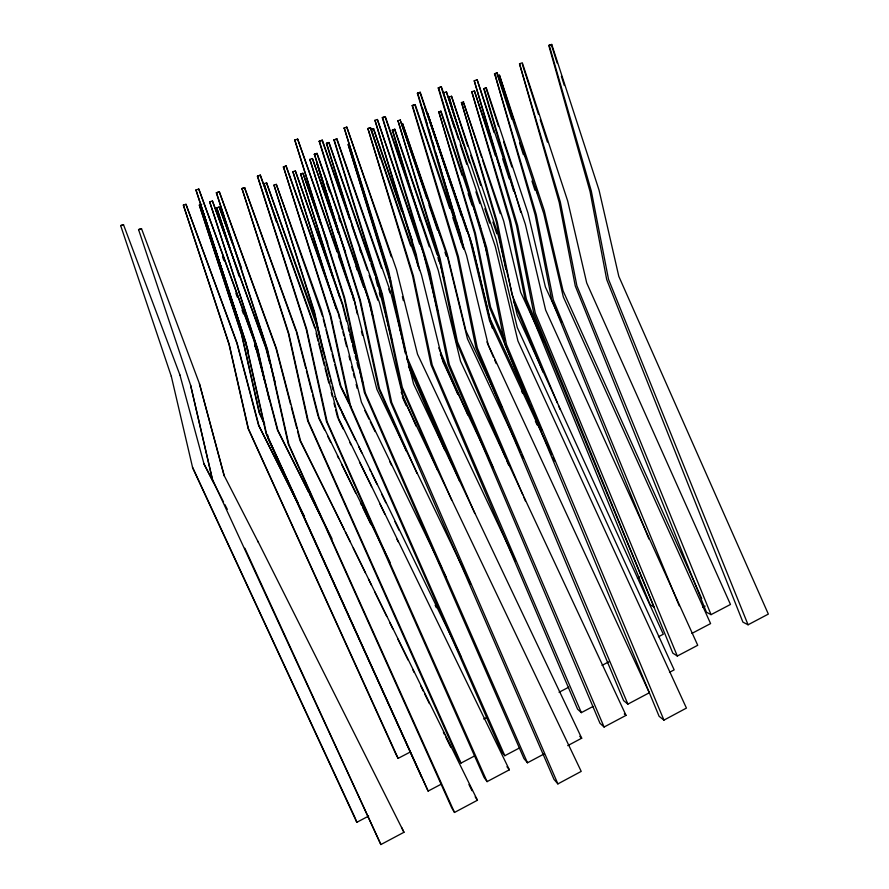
<?xml version="1.0" encoding="UTF-8"?>
<svg xmlns="http://www.w3.org/2000/svg" width="889" height="889" viewBox="0 0 889 889"><rect width="100%" height="100%" fill="white"/><g stroke="black" fill="none" stroke-linecap="round" stroke-linejoin="round"><path stroke-width="1.33" d="M410.296 752.016L398.128 758.35L396.094 754.639L248.098 428.442L229.018 344.354L183.367 205.103L185.968 204.281L237.119 343.243L258.955 425.72L304.527 516.531M185.968 204.281L236.885 343.176L258.555 425.298L295.881 499.574M428.131 791.088L266.044 433.365L245.442 341.832L195.936 189.902L245.708 341.898L266.522 433.854L428.131 791.088L441.055 784.265M195.902 190.035L198.769 189.013L253.987 340.554L277.401 429.932L308.583 491.984M201.759 204.292L199.314 205.148L241.508 334.375L259.132 412.585L264.255 423.731M264.5 380.314L257.554 349.31L209.671 201.792L257.854 349.399L269.156 399.494M269.689 362.756L265.855 348.055L212.415 200.936L209.615 201.925M216.371 192.835L219.361 191.78L276.368 348.31L300.582 440.966L477.449 800.233L454.512 812.446L451.69 807.779L288.258 443.989L267.178 349.555L216.371 192.835L219.361 191.78M230.395 250.009L216.738 207.948L219.261 207.059L241.541 268.156M475.182 755.628L461.013 763.084L458.346 759.184L307.672 420.786L288.369 333.397L241.964 188.512L244.653 187.668L296.893 332.219L319.107 417.93L390.027 562.337M241.875 188.646L244.653 187.668M257.432 176.211L260.366 175.177L315.251 327.919L338.531 418.363L509.364 769.807L487.094 781.631L484.038 777.364L326.419 421.364L306.227 329.163L257.432 176.211L260.366 175.177M527.477 762.784L523.977 758.595L364.379 392.527L344.01 297.682L294.759 139.951L344.61 297.604L365.301 392.849L527.477 762.784L544.201 753.905M470.726 584.34L376.903 389.36L353.333 296.337L297.637 139.062L337.053 251.887M267.278 194.235L264.044 183.612L276.246 221.672M461.235 657.193L336.231 399.839L315.439 318.995L266.556 182.823L316.362 324.374M519.209 748.105L504.808 755.717L501.696 751.805L349.61 405.14L330.219 315.562L283.447 166.876L286.18 166.021L339.02 314.317L361.412 402.184L442.444 569.482M283.313 167.043L286.18 166.021M317.662 328.208L314.139 312.039L273.968 185.079L314.55 312.017L323.474 352.577M351.355 407.384L340.943 386.248L321.64 310.983L276.301 184.345L322.574 316.362M319.173 141.318L322.329 140.195L379.503 302.793L403.628 398.894L581.217 771.396L557.892 783.909L553.98 779.375L390.615 402.128L369.813 304.16L319.173 141.318L322.329 140.195M329.197 287.525L292.881 171.666L336.075 308.605M363.179 384.304L342.954 304.805L295.348 170.899L342.432 304.849M406.317 451.123L378.503 388.226L359.745 300.238L314.406 154.23L317.073 153.397L368.424 299.004L372.769 316.262M348.032 282.169L309.839 159.342L354.378 300.582L357.267 313.95M349.721 218.516L326.43 143.44L329.019 142.518L375.614 275.301L392.371 342.087M314.25 154.397L317.073 153.397M345.61 252.476L312.417 158.542L338.298 233.007M326.43 143.44L329.019 142.518M405.228 353.133L387.971 270.956L344.176 127.86L388.649 270.812L407.084 357.322L474.826 513.486M332.719 276.612L300.638 173.944L339.798 297.593M437.499 469.992L401.217 387.026L381.614 294.159L333.931 139.995L336.942 138.917L390.816 292.837L413.574 383.915L581.706 738.203L567.727 745.638M515.331 560.77L417.53 354.222L396.494 269.7L346.777 127.06L391.282 256.765M327.808 243.353L302.927 173.233L320.618 223.972M333.931 139.995L336.942 138.917M417.963 266.433L415.463 254.298L374.958 120.248L416.163 254.121L419.575 270.345M423.475 253.098L377.369 119.493L419.619 244.108M593.074 706.444L581.35 712.634L577.583 709.155L431.054 364.79L412.618 275.99L367.89 128.527L370.557 127.705L421.442 274.701L442.922 361.756L493.117 467.692M367.668 128.727L370.557 127.705M382.303 117.681L385.337 116.603L438.255 270.323L460.546 361.267L626.034 715.367L604.098 727.035L599.975 723.268L448.1 364.423L428.998 271.678L382.303 117.681L384.159 117.104M373.624 128.672L371.202 129.527L373.624 128.672L412.274 240.408M461.458 242.664L417.397 93.312L420.241 92.289L469.048 235.918L489.606 320.985L551.669 454.701M417.397 93.312L420.241 92.289M412.185 105.658L415.174 104.591L466.569 255.421L488.194 344.676L649.326 692.764L627.89 704.132L623.622 700.654L475.926 347.81L457.446 256.777L412.185 105.658L415.174 104.591M505.885 458.568L456.29 341.665L439.266 258.532L397.972 120.648L440.055 258.355L457.457 341.754L522.765 494.717M438.233 87.933L441.411 86.789L495.317 246.553L517.931 340.954L686.43 708.089L663.95 720.123L659.105 716.301L504.885 344.276L485.616 248.009L438.233 87.933L441.411 86.789M400.217 120.071L447.556 257.299L467.447 338.787L520.532 452.057M411.107 192.302L392.305 130.15L394.805 129.272L438.344 255.954L443.933 278.802M392.305 130.15L394.805 129.272M424.875 107.18L472.615 246.675L492.295 328.152M669.506 672.317L674.162 669.861L517.287 327.541L496.306 239.908L446.4 91.845L469.603 162.843M454.635 117.059L449.067 96.99L462.958 143.296M658.416 636.78L663.305 634.224L517.209 314.95L497.751 233.551L451.512 96.234L467.714 146.163M474.237 80.755L517.609 225.473L535.278 313.117L677.318 656.038L697.732 645.281L545.635 310.05L525.377 224.395L477.126 79.721L474.237 80.755L516.553 225.75L533.744 313.15L672.795 653.115L677.318 656.038M477.126 79.721L494.073 132.583M529.088 401.906L489.428 307.127L474.659 233.596L438.833 111.903L441 111.236L480.693 228.551M438.588 112.081L441 111.236M648.948 539.045L551.725 299.949L535.167 214.927L494.695 73.698L497.184 72.931L543.779 213.593L563.315 296.915L710.589 623.589L691.931 633.39M494.362 73.943L497.184 72.931M471.815 91.811L510.53 220.761L526.344 299.037L654.026 606.998L650.148 604.753L525.01 299.104L509.608 221.017L471.815 91.811L474.393 90.889L500.763 169.821M474.393 90.889L495.306 155.586M505.785 269.356L496.462 222.394L461.524 102.502L497.284 222.15L512.042 294.759L557.447 403.073M701.721 598.541L563.081 290.836L544.268 210.582L499.451 75.198L514.52 122.771M463.391 102.024L503.741 221.261L520.654 292.248L543.546 341.587M513.653 191.335L483.794 88.733L486.294 87.844L527.888 212.804L545.402 287.003L561.637 322.251M519.52 63.797L560.326 202.025L576.883 285.814L711.044 614.643L730.469 604.464L586.707 282.924L567.693 201.025L522.31 62.797L519.52 63.797L559.192 202.359L575.261 285.947L706.444 612.199L711.044 614.643M483.794 88.733L486.294 87.844M548.791 45.517L551.747 44.45L599.053 190.146L618.811 276.357L768.34 614.088L748.071 624.789L742.915 622.133L606.698 279.546L590.063 191.568L548.791 45.517L551.747 44.45M190.546 385.126L212.238 478.871L380.881 844.55L403.962 832.282L401.65 827.459M171.31 376.314L192.657 467.825L356.811 822.303L368.635 816.069M702.732 607.387L705.121 606.131M602.031 665.372L608.998 661.727M559.059 692.264L568.749 687.197M483.727 719.001L487.261 717.156M637.413 578.239L639.869 576.983M216.738 207.948L219.261 207.059L232.407 243.519M171.355 376.48L120.66 225.595L123.504 224.706L179.989 375.158M292.759 171.81L295.348 170.899M123.549 224.806L120.66 225.595M263.933 183.745L266.556 182.823M300.504 174.077L302.927 173.233M273.868 185.201L276.301 184.345M212.493 479.571L190.646 385.337L138.562 229.573L141.507 228.64L199.547 383.959L224.306 475.959M138.584 229.673L141.507 228.64M309.683 159.509L312.417 158.542M343.987 128.049L346.777 127.06M448.778 97.212L451.512 96.234M374.747 120.437L377.369 119.493M397.739 120.837L400.45 119.882M461.269 102.68L463.647 101.835M497.051 75.932L499.451 75.198M446.4 91.845L443.455 92.9L454.101 127.105M294.603 140.151L297.637 139.062M624.3 713.911L626.034 715.367M579.739 736.27L581.706 738.203M506.941 766.696L509.364 769.807M475.182 796.822L477.449 800.233M421.53 777.053L267.911 438.033L267.311 435.332M203.925 463.725L213.438 482.171M223.539 502.029L204.126 464.336L179.922 374.991M224.795 504.463L227.306 509.33M258.388 542.368L224.006 475.271L199.414 383.748M257.843 541.179L403.962 832.282M299.937 440.433L332.575 505.708M318.44 417.53L324.552 429.865M327.608 436.043L330.664 442.211M337.398 455.779L338.62 458.246M341.676 464.414L355.656 492.917M337.364 403.25L340.42 409.451M341.643 411.929L355.678 440.466M358.734 446.667L361.779 452.868M338.342 419.163L343.187 428.976M349.833 442.478L351.044 444.933M359.512 462.102L369.802 482.96M332.097 538.967L277.924 430.409L254.287 340.609L198.769 189.013M309.828 494.462L323.252 521.787M340.887 387.248L348.766 403.328M364.801 410.518L369.046 419.197M370.257 421.686L375.102 431.61M389.649 461.369L391.471 465.091M333.197 506.93L344.154 529.344M345.365 531.833L350.244 541.79M353.277 548.013L365.457 572.905M368.502 579.128L371.546 585.351M374.591 591.574L386.759 616.466M389.804 622.689L392.849 628.912M397.727 638.869L408.073 660.027M412.941 669.984L414.163 672.473M420.853 686.164L423.286 691.142M424.509 693.631L429.376 703.588M443.378 732.214L444.6 734.703M445.811 737.192L450.69 747.149M468.948 784.487L471.992 790.71M360.49 502.874L361.701 505.363M362.901 507.852L370.746 524.043M369.635 469.081L370.835 471.57M372.035 474.07L376.847 484.061M381.659 494.062L385.87 502.807M394.883 521.543L399.094 530.277M435.166 605.231L436.366 607.72M370.402 484.216L371.613 486.716M380.048 504.23L384.881 514.231M396.939 539.256L398.15 541.757M443.644 571.983L446.045 576.972M192.502 467.192L354.989 817.702M501.952 407.373L466.003 330.997L447.145 253.687L402.506 123.449L429.443 203.881M521.687 454.568L523.443 458.335M298.171 503.163L268.367 438.51L267.467 434.499M542.034 430.632L489.45 317.384L471.07 241.297L427.531 113.136L451.39 185.256M552.825 457.224L554.569 461.002M521.499 390.96L522.654 393.471M535.367 421.142L537.1 424.92M264.678 424.131L259.51 412.929L241.73 334.408L199.347 205.048M244.864 548.235L380.881 844.55M398.128 758.35L248.453 428.865L229.229 344.421L183.367 205.103M334.875 396.572L345.021 419.075M454.512 812.446L288.847 444.533L267.533 349.644L216.438 192.691M461.013 763.084L308.294 421.197L288.769 333.442L241.964 188.512M401.15 392.149L411.707 415.996M487.094 781.631L327.152 421.808L306.694 329.197L257.532 176.055M408.373 364.112L452.057 464.258M402.306 396.827L406.151 405.562M504.808 755.717L350.422 405.495L330.752 315.539L283.447 166.876M408.507 366.457L444.633 449.723M438.744 347.866L467.781 414.985M406.617 358.434L459.713 481.416M557.892 783.909L424.175 475.648L391.693 402.506L370.513 304.105L319.362 141.107M416.985 473.393L379.425 388.504L360.345 300.182L314.406 154.23M440.344 354.033L457.713 394.26M451.679 500.074L402.284 387.315L382.326 294.07L334.131 139.795M412.263 417.252L416.108 426.164M486.894 341.898L493.462 357.2M494.562 359.756L496.195 363.579M504.508 339.709L490.572 307.083L475.437 233.374L438.833 111.903M581.35 712.634L432.198 364.968L413.385 275.857L367.89 128.527M604.098 727.035L449.367 364.623L429.854 271.534L382.559 117.459M523.854 497.273L525.477 501.107M627.89 704.132L477.293 347.932L458.38 256.577L412.463 105.424M513.498 301.16L543.001 372.124M663.95 720.123L506.452 344.387L486.694 247.775L438.555 87.667M506.952 461.124L508.564 464.958M558.503 405.64L560.103 409.485M530.144 404.473L531.2 407.04M679.218 605.809L553.291 299.871L536.245 214.627L494.695 73.698M748.071 624.789L608.532 279.379L591.341 191.179L549.202 45.228M355.444 818.858L356.811 822.303M212.415 200.936L266.189 348.144L274.99 381.703M222.506 256.71L223.939 260.61M235.852 293.126L237.274 297.037M242.041 310.039L243.475 313.939M254.91 345.165L256.81 350.366M254.621 345.076L256.043 348.977M219.283 191.924L275.979 348.221L290.559 404.351M244.553 187.812L296.004 330.886M260.255 175.333L314.75 327.897M326.485 182.801L329.719 191.946M338.942 218.094L340.32 222.006M356 266.456L357.378 270.367M286.047 166.187L337.998 313.039M338.431 255.821L352.244 295.104M322.14 140.395L349.533 219.005M351.822 225.55L367.346 270.1M369.168 275.334L377.847 300.226M316.906 153.575L363.657 287.269M336.742 139.117L381.492 268.156M388.715 289.014L390.071 292.926M328.852 142.685L370.046 261.11M370.946 263.711L375.025 275.423M373.88 130.15L401.739 211.571M370.335 127.905L410.762 245.975M394.583 129.438L437.166 254.81M385.526 118.137L429.32 246.842M431.665 210.449L440.133 235.452M400.65 121.382L426.798 198.591M429.009 205.137L437.432 229.995M444.967 252.243L446.289 256.165M414.896 104.813L449.734 208.415M452.823 217.594L462.969 247.753M440.755 111.414L462.069 175.311M468.159 193.569L472.07 205.303M461.035 214.038L466.736 231.04M419.975 92.523L461.213 215.549M470.759 155.319L480.738 185.401M492.884 222.028L496.795 233.796M484.838 208.704L489.628 223.117M441.522 88.367L458.502 139.429M460.246 144.663L466.781 164.309M475.926 191.802L479.838 203.581M463.825 103.335L481.616 157.175M482.483 159.798L500.285 213.627M502.707 158.898L509.175 178.633M486.005 88.044L498.496 126.216M503.674 142.007L511.864 167.01M246.553 345.01L201.725 208.115L248.431 351.499M522.232 146.441L526.077 158.275M535.489 187.212L537.634 193.791M496.851 73.176L511.831 119.204M519.543 142.885L523.399 154.719M531.955 181.023L534.956 190.224M216.794 207.837L239.097 276.279M522.376 64.364L538.512 114.425M540.201 119.693L547.424 142.084M551.758 46.05L557.192 63.119M561.37 76.254L564.304 85.455M326.596 143.273L356.311 238.141M359.612 248.676L360.845 252.632M338.798 232.774L316.717 162.631L338.442 232.874M390.716 281.202L348.121 144.34L390.06 281.313L400.583 331.43M371.391 129.361L380.325 158.309M392.516 129.983L420.475 221.228M417.663 93.078L461.258 237.007L463.78 249.242M422.375 107.958L424.353 114.559M425.131 117.204L427.109 123.804M428.687 129.094L431.443 138.328M432.232 140.973L434.199 147.574M435.777 152.864L442.089 173.988M442.878 176.633L444.844 183.234M445.633 185.879L451.934 207.004M452.723 209.648L454.701 216.249M456.279 221.539L460.213 234.74M484.083 88.533L520.787 212.382M291.259 407.018L296.815 428.409M297.515 431.076L299.593 439.099M296.47 332.186L305.738 368.19M306.427 370.857L311.917 392.193M312.606 394.86L318.095 416.196M323.252 319.04L325.296 327.074M325.974 329.752L331.43 351.188M332.108 353.866L334.153 361.901M334.831 364.59L340.276 386.015M317.051 327.052L325.263 359.267M325.952 361.945L329.719 376.714M330.397 379.392L331.43 383.426M332.108 386.104L333.142 390.127M316.117 333.264L318.173 341.332M318.862 344.021L324.352 365.523M325.041 368.213L328.819 382.992M331.219 392.405L332.253 396.438M333.964 403.15L334.997 407.184M335.675 409.873L337.742 417.941M338.453 314.339L339.476 318.373M340.154 321.073L342.198 329.152M342.876 331.841L343.899 335.875M344.576 338.565L346.621 346.643M348.999 356.067L350.022 360.112M351.722 366.835L352.733 370.88M353.422 373.569L354.433 377.603M356.133 384.337L357.156 388.371M352.7 296.415L353.711 300.449M361.445 331.33L362.456 335.353M342.776 306.183L346.499 320.951M348.188 327.663L349.199 331.697M349.877 334.386L351.911 342.432M352.589 345.121L354.611 353.177M355.289 355.867L356.3 359.889M356.978 362.579L358.334 367.946M375.68 278.079L377.658 286.069M379.314 292.725L380.303 296.726M423.809 254.443L437.699 310.861M402.361 296.593L403.35 300.604M482.983 236.474L487.472 255.143M437.933 257.466L438.899 261.477M449.856 306.549L450.412 309.272"/></g></svg>
